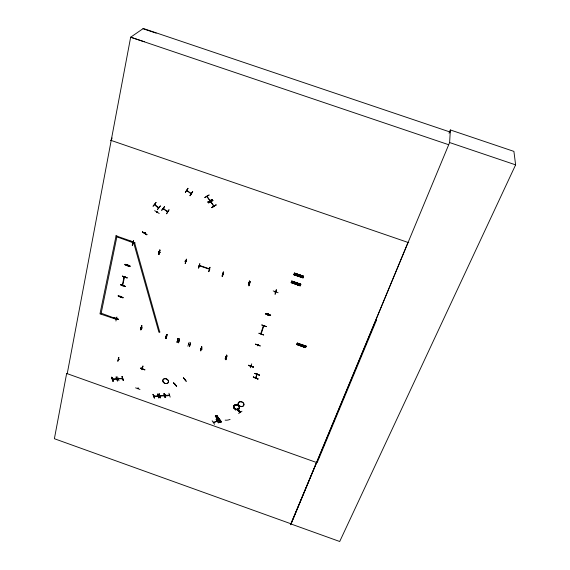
<?xml version="1.0" encoding="UTF-8"?>
<svg xmlns="http://www.w3.org/2000/svg" width="570" height="570" viewBox="0 0 570 570"><rect width="100%" height="100%" fill="white"/><g stroke="black" fill="none" stroke-linecap="round" stroke-linejoin="round"><path stroke-width="0.85" d="M142.671 369.289L142.749 369.317M145.136 232.767L144.744 233.315L145.136 232.71M212.204 199.571L207.922 202.044M257.832 344.928L257.904 344.715M261.48 333.999L261.388 334.305M264.01 325.712L264.045 325.527M267.601 314.954L267.971 314.619M167.673 211.684L163.255 208.549M191.05 193.665L186.825 190.401L191.036 193.686L191.349 193.344M291.021 523.994L449.616 142.55L450.364 129.96L513.912 151.392L515.615 164.851L339.706 541.5L291.021 523.994L408.049 242.442M115.874 318.416L116.294 317.932M118.325 296.179L122.992 297.839M120.747 297.205L120.462 297.454L120.555 297.048M127.602 264.943L127.894 264.68M127.773 264.964L127.459 265.171M130.202 241.131L135.047 242.913M251.121 365.441L250.971 365.954M251.192 365.776L250.9 366.047M137.94 387.999L137.89 388.605M258.089 345.163L257.654 345.698L257.904 345.007M257.875 345.684L257.989 345.334M268.377 314.113L268.164 314.127M275.844 291.769L275.567 292.374L275.559 291.669M154.912 204.844L155.161 204.445C153.259 204.267 159.265 208.998 158.531 207.259M158.802 207.779L158.895 207.501M255.588 377.931L257.02 374.298M255.973 377.397L255.552 377.874M255.787 377.96L257.034 374.262M189.468 346.745L190.608 342.741L189.504 346.617M175.204 384.7L175.225 384.273M184.908 379.378L184.609 379.762L184.609 379.307M179.529 338.837L178.51 342.912L179.522 338.837M213.372 422.505L217.191 421.102M217.198 420.824L216.828 421.209M275.367 292.253L275.652 291.598M116.33 319.364L99.978 313.856L116.102 235.652M256.892 374.632L257.291 374.148M122.329 285.093L122.429 284.608M123.947 277.64L124.053 277.155M116.187 319.57L116.494 318.594M116.871 236.842L132.952 242.678L133.28 241.63M125.25 264.338C140.149 270.244 114.741 260.54 130.031 266.033M118.296 296.236L123.063 297.775L118.389 296.094M113.622 317.91C118.104 318.103 121.602 321.195 113.629 317.896M132.717 242.1L132.582 242.571L132.525 242.022M132.632 242.485L132.867 241.972M132.183 245.228L133.53 240.796L132.532 245.2M120.462 297.454L120.541 297.084M132.454 245.321L133.416 240.889M116.914 316.991L115.91 321.024M133.188 243.048L133.409 243.418L133.579 242.948M117.021 318.958L116.822 319.136M129.632 266.447L124.859 264.68L129.696 266.361M127.338 265.741L127.295 265.399M125.029 276.742L124.63 276.913L124.88 276.514M120.37 296.621L120.598 296.215L120.348 296.614M120.633 296.543L120.754 296.272M127.096 277.932L122.379 276.137L127.11 277.904M125.215 286.511L120.526 284.729L125.307 286.375M122.778 297.618L118.211 295.745M117.769 361.166L118.638 357.461M117.933 361.223L118.938 357.411M158.795 251.755L158.51 252.139L159.016 252.111M158.952 254.405L158.524 254.412L159.714 250.059M140.804 327.294L140.548 327.543M159.942 250.13L158.88 254.498M158.895 254.541L160.056 250.038L159.6 250.031M140.904 329.823L141.638 325.719M140.819 329.816L141.866 325.912M159.45 252.275L159.906 252.603L159.6 252.061M140.911 329.866L141.78 325.912M141.887 328.163L141.567 327.608M116.722 379.071L112.468 379.356L112.931 378.879M118.824 378.594L118.71 378.772M118.296 378.964C119.835 378.159 123.077 379.591 122.286 378.252M140.405 368.192L144.908 369.852L140.398 368.192M135.575 387.849L139.985 389.453M142.393 367.978L142.13 367.6M142.479 369.218L142.407 369.581L142.814 368.975M138.04 388.348L137.855 388.676L138.09 388.056M144.887 369.802L140.434 368.241M185.335 263.511L186.611 259.172M166.932 334.547L166.013 338.502L167.046 334.569M166.013 338.502L167.096 334.476M186.397 261.395L186.44 261.117M166.775 336.557L166.575 336.485M185.343 260.974L185.207 261.195M186.305 259.193L185.115 263.518M209.689 200.191L209.981 200.113M165.599 338.573L166.639 334.683M178.004 338.445L177.127 342.249M178.111 338.466L177.028 342.363L177.983 338.459M198.574 268.128L199.842 263.654L198.645 267.993M210.017 267.309L208.869 271.555M208.791 271.683L209.881 267.302M187.908 346.218L189.183 342.257M209.632 269.688L209.788 269.254M188.948 344.052L188.827 344.33M190.095 344.451L189.71 344.829L190.102 344.501M158.168 395.644L157.797 396.136L157.748 395.78M158.275 395.68L158.097 396.122L158.317 395.815M159.707 395.844L164.075 395.58M164.103 395.288L163.683 395.78L163.768 395.345M169.497 394.818C169.96 395.943 164.381 396.335 165.272 395.117L165.236 395.551L165.713 395.302M222.492 273.671L222.364 273.928M222.492 274.184L222.663 273.735L222.535 274.177M223.326 271.961L222.058 276.315L223.326 271.983M201.638 346.631L200.562 350.685L201.695 346.817M222.343 276.649L223.661 272.196M202.051 346.995L200.775 350.949M223.625 274.362L223.469 274.533M144.616 233.123L144.987 232.945M305.591 347.458L306.104 346.068L297.397 343.083L296.913 344.415L305.591 347.479M293.97 274.64L294.49 273.151L303.603 276.258L294.505 273.094L294.334 273.6L303.489 276.592M294.07 274.348L303.162 277.505L303.005 277.953L293.928 274.769L294.091 274.291L303.083 277.718L293.913 274.797M304.138 346.881L304.615 345.612M304.729 347.087L305.207 345.819M303.261 346.574L303.732 345.299M302.478 346.304L302.948 345.028M301.594 345.99L302.064 344.722M273.201 290.921L278.11 292.745M249.539 280.604L248.435 284.872M225.179 358.922L226.71 355.024L225.207 358.915M249.468 283.361L249.275 283.518M225.485 358.865L226.604 355.131M250.095 281.395L248.926 285.912L250.294 281.601M226.155 357.889L225.806 357.568M226.974 355.773L225.927 359.841L226.981 355.78M226.069 357.183L226.582 357.219L226.069 357.034M263.148 326.375L260.974 333.122L261.395 333.272L263.568 326.524L263.354 325.94M260.276 346.076L255.581 344.28M260.796 333.649L260.953 333.179M265.77 313.45C280.632 318.936 255.723 309.881 270.501 315.502M248.57 365.477C262.813 370.692 238.944 361.829 253.337 366.838M275.217 291.548L275.068 291.776M275.41 292.275L275.552 291.99M250.707 365.377L250.601 365.655M276.308 289.788L275.075 294.298L276.336 289.802M257.668 345.655L257.761 345.27M251.705 363.831L250.387 367.771M300.718 284.516L291.626 281.523L291.79 281.053L300.839 284.181L300.305 285.684L291.284 282.492L300.29 285.727L300.418 285.349L291.384 282.207L291.213 282.706L300.24 285.862L291.313 282.406L291.762 281.145L300.803 284.28M294.049 274.455L294.469 273.208M270.486 315.538L270.622 315.167M253.222 367.158L253.351 366.802M292.196 282.863L292.695 281.409M294.911 274.947L295.41 273.472M296.849 344.579L297.013 344.13L305.705 347.173L305.534 347.636L296.842 344.586L296.998 344.159L305.705 347.166L305.541 347.622L296.892 344.465M297.241 343.518L297.397 343.083L297.248 343.503L305.947 346.539L306.09 346.154M296.144 284.173L296.628 282.777M303.183 277.433L294.056 274.384M265.328 313.92L270.237 315.495L265.385 313.778M258.944 333.265L263.703 335.017L258.965 333.236M300.625 276.863L301.117 275.453M294.377 273.486L303.504 276.543M257.918 344.743L257.832 344.423M303.069 277.775L303.603 276.265L294.49 273.151M266.511 326.624L261.694 324.929L266.475 326.71M260.12 345.733L255.388 344.038M253.344 366.824L248.634 365.284M294.327 273.614L303.482 276.614M291.206 282.72L291.776 281.088L300.732 284.48L291.619 281.552M291.306 282.442L300.39 285.449M299.407 285.306L299.891 283.91M302.164 277.398L302.656 275.987M305.94 346.553L306.111 346.104M301.544 277.184L302.036 275.773M298.794 285.093L299.279 283.696M297.882 284.779L298.367 283.383M299.806 276.585L300.297 275.168M297.063 284.494L297.547 283.098M111.2 140.448L112.098 137.947M298.88 276.265L299.371 274.847M297.326 343.511L297.098 343.895M297.796 344.729L298.281 343.389M257.925 378.922C243.696 373.193 267.679 383.161 253.415 376.962M259.443 375.117L254.819 373.4L259.471 375.024M256.87 374.675L257.134 373.998M257.034 374.739L257.298 374.062M240.077 412.495L236.856 409.16M240.504 412.089L237.255 408.897L240.633 412.117M238.609 413.492L241.965 411.241M238.68 407.885L235.374 410.151M253.358 377.119L257.939 378.893M251.078 366.097L251.277 365.498L251.099 366.075M122.379 276.151L127.131 277.811M257.818 345.755L258.067 345.064M250.921 365.94L251.057 365.463M156.992 212.247L156.828 212.524M268.463 313.814L268.306 314.405M264.181 325.805L264.359 325.335M261.131 334.419L261.309 333.942M254.819 373.4L259.414 375.188M267.701 314.526L267.594 314.975L267.765 314.505M267.757 315.039L267.936 314.562M268.292 313.757L268.071 314.376L268.377 314.077M275.567 292.374L275.823 291.662M274.954 291.947L275.046 292.004M216.301 415.651L221.26 421.736L219.828 422.42L220.277 422.242L215.702 415.879L215.253 416.057L219.856 422.413M220.462 420.724L219.215 421.166M219.585 419.506L218.339 419.947M218.51 422.783L216.237 419.306M219.999 420.083L218.752 420.525M219.122 418.865L217.875 419.306M216.928 420.924L216.942 421.373M217.305 420.831L217.22 421.294L213.508 422.634M217.391 420.952L216.764 421.259M213.501 422.185L213.33 422.52L213.714 422.377M213.565 422.356L213.764 422.085M449.025 133.216L450.364 129.96M376.628 319.856L317.148 462.719L66.647 373.471L54.385 438.715L291.063 523.823M212.147 420.781L214.577 424.322M290.436 524.77L316.557 462.505M226.611 356.884L226.155 357.91M225.87 357.397L225.827 357.789L226.176 356.777M249.24 283.739L249.382 283.283M249.689 282.663L249.503 283.133L249.745 282.813M248.976 283.19L248.855 283.632L249.04 283.162M249.225 282.549L249.161 283.012L249.346 282.542M201.438 349.154L202.029 349.004M201.98 348.854L201.844 349.339L201.495 349.011M186.176 381.344L183.348 377.661L186.248 381.195M200.946 348.27L200.975 348.776M200.939 348.776L201.103 348.327M184.737 379.242L184.488 379.591M305.99 346.41L297.376 343.126M127.68 265.25L127.744 264.957M173.608 382.926L176.657 386.246M175.353 384.209L175.19 384.707L175.503 384.358M169.603 394.853L169.041 395.302M173.586 382.947L176.643 386.268M164.694 397.589L163.59 393.564M165.713 397.39L164.481 393.478M165.606 395.053L165.15 395.537M165.663 395.096L165.614 395.487M207.131 196.842L207.423 196.486M189.746 344.836L189.931 344.394M163.804 395.302L163.668 395.566M164.21 395.324L164.039 395.765L164.253 395.452M188.734 344.187L188.791 343.988M159.201 393.82L160.405 397.703M210.864 201.666L211.007 202.336L211.32 202.129M223.184 274.398L223.248 274.177M159.921 395.537L159.935 395.715M158.838 397.924L157.598 394.027L158.845 397.796M223.134 274.191L223.59 274.298M213.992 206.19L210.986 201.844M157.869 395.658L157.79 396.122M152.988 394.326L154.427 398.202L152.967 394.326M154.27 396.171L154.306 395.879M154.007 395.894L153.786 396.2L158.125 396.093M159.222 213.479L154.641 210.636M178.866 340.49L178.895 340.988M178.859 340.995L178.731 340.76M177.954 340.176L177.598 340.575L177.79 340.112M177.968 340.219L177.819 340.611M209.618 269.19L209.553 269.411M142.593 369.595L142.657 368.925M137.89 388.662L138.125 388.113M166.547 336.663L166.739 336.222M166.191 336.243L165.998 336.706L166.276 336.314M142.044 369.624L142.963 365.926L141.987 369.731M141.937 367.821L142.172 367.415M146.903 234.697L142.407 231.883M134.776 242.706L133.708 242.977L158.888 332.196L159.899 331.932M199.108 265.527L198.88 265.969L199.279 265.805M199.279 265.591L199.122 266.019M157.121 212.026L156.729 212.582L157.149 211.926M144.773 233.272L145.015 232.909M164.06 395.737L159.849 395.993M165.136 395.38L169.468 395.117M122.13 376.585L123.298 380.404M127.131 265.62L127.459 265.456M118.681 378.957L118.475 378.523L118.232 378.808L122.586 378.231M122.685 378.266L122.522 378.672M123.206 380.546L121.987 376.471L123.441 380.518M117.57 376.891L118.966 380.703M118.375 378.957L118.76 378.487M117.456 380.789L116.159 376.884L117.598 380.903M112.639 378.9L112.404 379.2L116.743 378.644L116.358 379.114L116.437 378.644M116.886 378.793L116.252 379.078M116.116 376.991L117.434 380.917M186.262 261.559L186.44 261.245M112.881 381.216C113.516 377.283 109.226 374.711 113.181 381.074M185.279 261.003L185.051 261.359L185.542 261.53L185.685 261.096M112.988 378.986L112.547 379.349M186.269 261.06L186.191 261.245M141.845 328.149L141.417 328.035L141.666 327.622M141.987 327.714L141.51 327.864M141.823 328.156L142.03 327.771M140.605 327.729L140.747 327.315M141.966 325.819L141.524 325.833M141.21 327.479L140.918 327.864L141.125 327.408M141.666 327.6L141.438 328.021M118.588 359.1L118.881 359.513M216.123 204.865L211.862 207.359M119.045 359.349L118.439 359.528L118.695 359.093M118.852 359.642L119.002 359.207M214.099 205.87L213.771 206.255L213.736 205.556M213.885 205.563L213.515 205.905M275.602 292.325L275.73 291.904M213.016 200.448L208.513 202.827M211.078 202.357L211.335 201.951M212.923 200.505L208.641 203.006M210.75 201.987L211.014 201.581M211.121 201.645L210.765 201.915L213.807 206.233M239.899 412.609L236.65 409.403M210.202 200.419L209.853 200.747M209.91 200.091L209.582 200.384M212.147 199.521L208.057 202.286L207.957 201.922M209.097 194.969L204.808 197.484M206.946 196.201L207.095 196.109M209.91 200.783L206.846 196.443L207.209 196.18M204.837 197.505L209.026 195.083M164.58 206.554L161.645 210.373L164.523 206.632M163.526 208.371L163.362 208.599M163.547 208.99L163.839 208.591M118.353 319.221L113.665 317.711M116.558 318.794L116.978 318.901M116.665 318.787L116.615 318.986M142.308 232.054L146.803 234.861M167.138 211.506L167.38 211.164M168.955 209.824L166.547 213.85L169.026 209.853M160.092 252.232L160.063 252.467M187.893 188.264L185.343 192.375M185.35 192.432L188.1 188.385M186.689 190.558L187.273 190.722L186.803 190.359M158.98 252.09L159.044 252.303M159.507 252.489L159.714 252.047M173.686 382.883L176.586 386.396M158.595 252.168L158.802 251.726M192.596 191.648L190.074 195.802L192.674 191.534M192.703 191.57L189.931 195.546M120.719 296.813L120.448 297.497L120.876 296.87M191.036 193.686L191.335 193.266M190.729 193.465L191.021 193.045M122.942 285.42L122.728 285.855L123.106 285.477M122.885 285.933L123.141 285.541M101.018 313.963L117.05 235.98M101.175 313.201L116.358 318.801M120.591 284.708L125.307 286.382M187.359 190.416L187.195 190.637M187.181 190.864L187.373 190.494M186.924 190.173L186.732 190.565L187.046 190.195M127.245 265.912L127.502 265.513M167.822 211.477L167.459 211.791L167.758 211.377M167.452 211.157L167.096 211.52M146.975 234.598L142.429 231.847M163.654 209.033L163.854 208.663M144.98 232.617L144.588 233.215L144.794 232.824M163.412 208.349L163.227 208.791M133.131 242.834L133.501 243.24M156.892 211.883L156.757 212.539M133.238 242.827L132.988 243.24L133.587 243.24M156.572 212.475L156.992 211.826M133.85 242.792L133.416 243.376M157.377 209.575L160.32 205.955M132.411 242.442L132.86 241.865M156.102 202.507L153.145 206.119M154.755 204.174L154.534 204.559L154.869 204.21M153.066 206.24L155.973 202.564M160.341 205.991L157.334 209.703M158.538 251.954L159.03 252.132M185.093 261.21L185.542 261.317M216.244 415.551L220.889 422.007L221.295 421.843L216.657 415.437L215.389 415.95L220.205 422.206M220.854 422.014L216.721 415.48L216.279 415.651M160.312 397.832L158.909 393.963L160.127 397.846M249.119 282.784L249.575 282.919M248.812 283.404L249.311 283.582M113.067 381.202L111.827 377.169M275.431 292.132L275.004 291.968M111.734 377.283L113.038 381.209M238.595 410.55L238.702 410.543M207.886 202.044L212.239 199.45M211.955 207.722L216.137 204.908L211.84 207.523M158.973 252.296L158.553 252.125M223.119 274.434L223.461 274.555M223.44 274.754L222.963 274.569M249.168 282.805L249.582 282.898M249.546 283.119L249.168 282.991M166.034 336.692L165.727 336.393M141.973 367.693L142.336 367.778M226.126 357.012L226.532 357.198M225.891 357.597L226.304 357.768M226.19 357.896L225.834 357.775M215.98 416.492L217.056 416.064M215.852 416.599L217.127 416.086M219.999 422.356L221.303 421.836M237.227 409.003L240.504 412.188M159.173 393.827L160.377 397.718M164.274 393.5L165.5 397.39M154.698 204.423L158.752 207.772M216.066 419.349L218.51 422.897M157.79 394.048L158.866 397.803M153.928 396.349L158.132 396.079M159.557 252.289L159.942 252.453M206.995 196.358L210.095 200.668M140.925 327.843L140.562 327.693M168.941 393.207L170.159 397.112M142.956 28.742L156.137 33.11M144.331 41.738L130.658 37.2L67.224 373.721L66.64 373.514M450.207 132.062L143.305 28.5L130.658 37.2L448.597 144.687M449.616 142.55L515.615 164.851M110.509 140.213L408.754 242.685M115.959 235.83L133.145 241.815M199.757 265.542L200.327 265.741M208.527 268.598L209.105 268.798M296.942 344.33L305.641 347.351M275.054 291.819L275.531 291.947M249.261 283.732L248.769 283.582M265.713 313.586L270.565 315.303M125.158 264.452L129.96 266.147M250.543 365.655L251.014 365.826M141.039 327.686L140.612 327.551L141.011 327.707M116.829 319.335L116.451 319.221M167.473 211.776L163.212 208.72M221.231 421.836L216.586 415.416L215.517 415.844L220.241 422.256M215.503 415.957L220.106 422.313M134.641 242.884L159.778 332.139M230.081 419.378A10.281 9.006 -51.8 0 1 225.136 420.147M218.41 419.271L219.072 419.477L218.41 419.271M296.486 283.482L297.227 283.739L296.486 283.482M299.229 275.559L299.97 275.816L299.229 275.559M301.922 345.356L302.634 345.605L301.922 345.356M123.911 277.611L122.465 284.558L122.878 284.701L124.324 277.754L123.911 277.611M200.369 265.72L200.269 266.105L208.435 268.89L208.542 268.513L200.369 265.72M122.814 297.504L118.125 295.851L122.821 297.49M220.797 421.088L219.493 421.657L220.797 421.088M165.813 336.15L165.678 336.592L165.87 336.129M163.248 382.014A2.964 2.323 26.9 0 0 168.164 382.655A2.964 2.323 26.9 0 0 165.514 378.672A2.964 2.323 26.9 0 0 163.241 382.014A2.964 2.323 26.9 0 0 168.171 382.655A2.964 2.323 26.9 0 0 165.514 378.68A2.964 2.323 26.9 0 0 163.248 382.014M238.495 405.07A2.985 2.358 21.2 0 0 243.533 405.74A2.985 2.358 21.2 0 0 241.01 401.779A2.985 2.358 21.2 0 0 238.495 405.07M238.545 404.949A2.978 2.351 21.2 0 0 243.568 405.619A2.978 2.351 21.2 0 0 241.06 401.665A2.978 2.351 21.2 0 0 238.545 404.949M234.056 408.106A2.985 2.351 21.5 0 0 239.094 408.783A2.985 2.351 21.5 0 0 236.564 404.821A2.985 2.351 21.5 0 0 234.056 408.106A2.971 2.344 21.5 0 0 239.087 408.768A2.971 2.344 21.5 0 0 236.564 404.828A2.971 2.344 21.5 0 0 234.07 408.099M234.12 407.978A2.964 2.337 21.5 0 0 239.122 408.647A2.964 2.337 21.5 0 0 236.614 404.714A2.964 2.337 21.5 0 0 234.12 407.978M234.078 408.034A2.993 2.358 21.5 0 0 239.122 408.711A2.993 2.358 21.5 0 0 236.593 404.743A2.993 2.358 21.5 0 0 234.078 408.034"/></g></svg>
